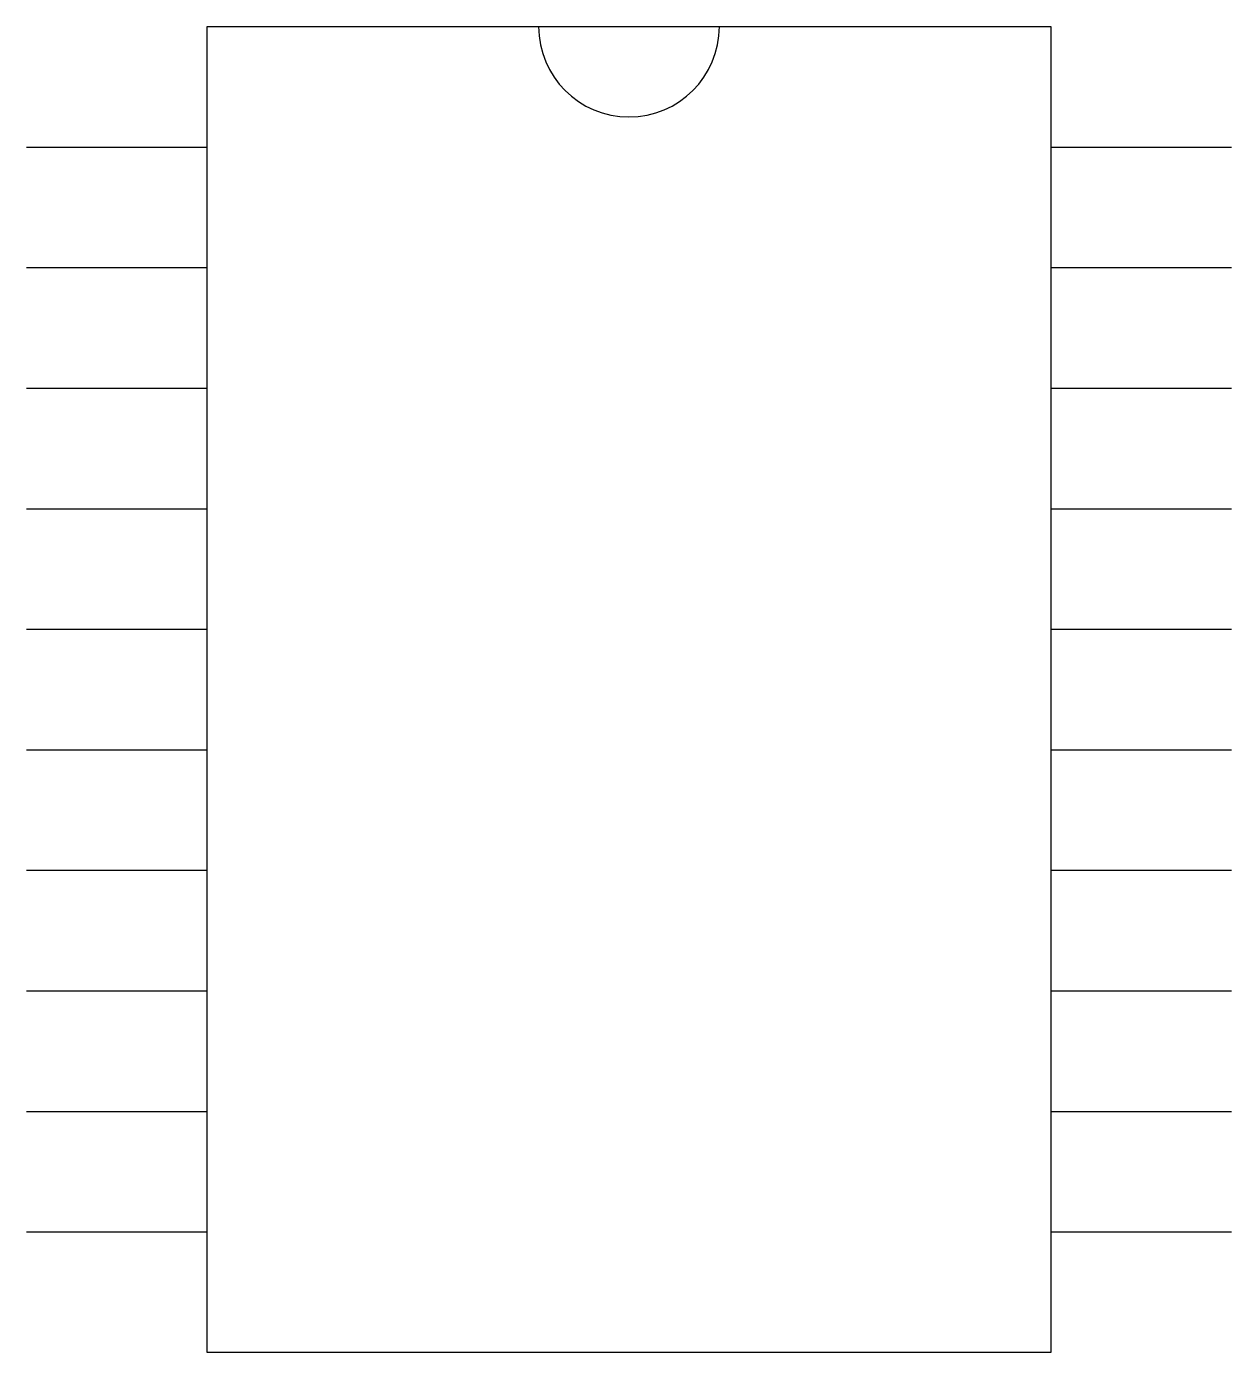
# Model space of a CAD drawing. Extents: x 3.5 to 5.5, y 2.2 to 4.4.
import ezdxf

# ---------------------------------------------------------------- set-up
doc = ezdxf.new("R2010")
doc.units = 0
doc.header["$MEASUREMENT"] = 0
doc.layers.get('0').update_dxf_attribs({"linetype": 'CONTINUOUS'})

msp = doc.modelspace()

# ---------------------------------------------------------------- linework, layer by layer
for p, q in [((3.8, 4.4), (5.2, 4.4)), ((3.8, 2.2), (3.8, 4.4)), ((5.2, 4.4), (5.2, 2.2)), ((3.5, 4.2), (3.8, 4.2)), ((5.2, 4.2), (5.5, 4.2)), ((3.5, 4), (3.8, 4)), ((5.2, 4), (5.5, 4)), ((3.5, 3.8), (3.8, 3.8)), ((5.2, 3.8), (5.5, 3.8)), ((3.5, 3.6), (3.8, 3.6)), ((5.2, 3.6), (5.5, 3.6)), ((3.5, 3.4), (3.8, 3.4)), ((5.2, 3.4), (5.5, 3.4)), ((3.5, 3.2), (3.8, 3.2)), ((5.2, 3.2), (5.5, 3.2)), ((3.5, 3), (3.8, 3)), ((5.2, 3), (5.5, 3)), ((3.5, 2.8), (3.8, 2.8)), ((5.2, 2.8), (5.5, 2.8)), ((3.5, 2.6), (3.8, 2.6)), ((5.2, 2.6), (5.5, 2.6)), ((3.5, 2.4), (3.8, 2.4)), ((5.2, 2.4), (5.5, 2.4)), ((5.2, 2.2), (3.8, 2.2))]:
    msp.add_line(p, q)
msp.add_arc((4.5, 4.4), 0.15, 180, 0)

doc.saveas('drawing.dxf')
